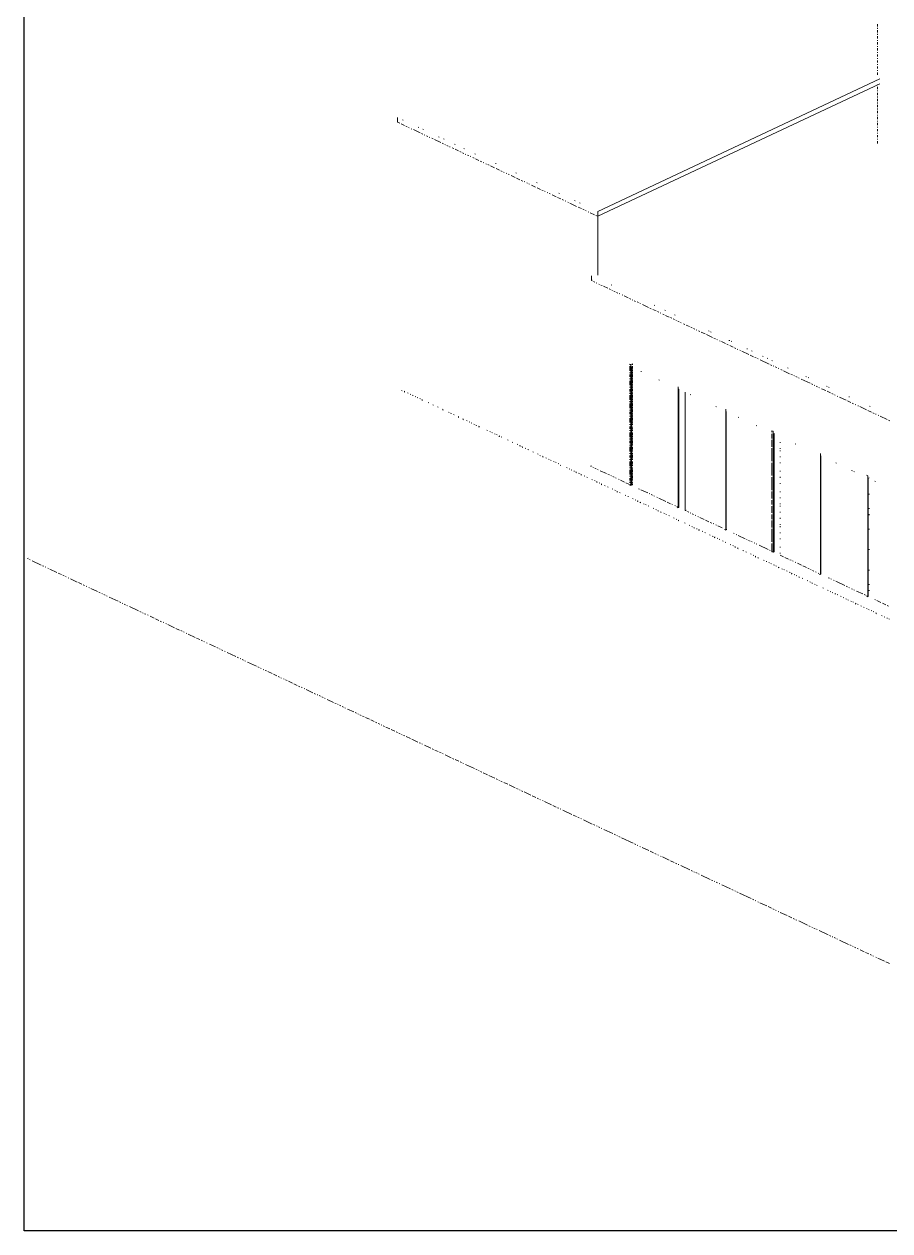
# Paper-space layout '03 3D Building and Roof' of a CAD drawing. Header units: millimetres. Extents: x 5 to 415, y 5 to 292.
# Drawn here: x 83.9 to 150.9, y 151 to 244.4 of the extents above; entities that cross this region are included whole.
import ezdxf

# ---------------------------------------------------------------- set-up
doc = ezdxf.new("R2010")
doc.units = ezdxf.units.MM
doc.layers.add('EXISTING', color=7, linetype='Continuous')
picture_1 = doc.add_image_def('image1.png', size_in_pixel=(1967, 1277))

# ---------------------------------------------------------------- blocks, each defined once
blk = doc.blocks.new('SHEET_03')
at = {"layer": 'EXISTING', "color": 250, "lineweight": 9}
for p, q in [((149.95, 244.209), (149.95, 244.384)), ((149.95, 244.034), (149.95, 244.092)), ((149.95, 243.742), (149.95, 243.917)), ((149.95, 243.567), (149.95, 243.625)), ((149.95, 243.275), (149.95, 243.45)), ((149.95, 243.1), (149.95, 243.158)), ((149.95, 242.808), (149.95, 242.983)), ((149.95, 242.633), (149.95, 242.691)), ((149.95, 242.341), (149.95, 242.516)), ((149.95, 242.166), (149.95, 242.224)), ((149.95, 241.874), (149.95, 242.049)), ((149.95, 241.699), (149.95, 241.757)), ((149.95, 241.407), (149.95, 241.582)), ((149.95, 241.232), (149.95, 241.29)), ((149.95, 240.94), (149.95, 241.115)), ((128.28, 229.888), (150.128, 240.145)), ((149.95, 240.765), (149.95, 240.823)), ((149.95, 240.473), (149.95, 240.648)), ((150.128, 239.77), (128.28, 229.513)), ((149.95, 239.655), (149.95, 239.714)), ((149.95, 239.364), (149.95, 239.539)), ((149.95, 239.188), (149.95, 239.247)), ((149.95, 238.897), (149.95, 239.072)), ((149.95, 238.721), (149.95, 238.78)), ((149.95, 238.429), (149.95, 238.605)), ((149.95, 238.254), (149.95, 238.313)), ((149.95, 237.962), (149.95, 238.138)), ((149.95, 237.787), (149.95, 237.846)), ((149.95, 237.495), (149.95, 237.671)), ((149.95, 237.32), (149.95, 237.379)), ((149.95, 237.028), (149.95, 237.204)), ((112.777, 236.791), (112.777, 237.166)), ((112.936, 236.716), (112.777, 236.791)), ((113.306, 236.542), (113.042, 236.667)), ((113.148, 236.992), (113.201, 236.967)), ((113.518, 236.443), (113.412, 236.493)), ((113.677, 236.369), (113.624, 236.393)), ((113.888, 236.269), (113.835, 236.294)), ((114.365, 236.42), (114.417, 236.395)), ((149.95, 236.853), (149.95, 236.912)), ((149.95, 236.561), (149.95, 236.737)), ((149.95, 236.386), (149.95, 236.445)), ((149.95, 236.094), (149.95, 236.27)), ((114.523, 235.971), (113.994, 236.22)), ((114.735, 235.872), (114.629, 235.921)), ((114.735, 236.246), (114.788, 236.222)), ((114.894, 235.797), (114.841, 235.822)), ((115.105, 235.698), (114.999, 235.748)), ((115.264, 235.623), (115.211, 235.648)), ((115.529, 235.499), (115.423, 235.549)), ((116.111, 235.226), (115.634, 235.45)), ((115.952, 235.675), (116.005, 235.65)), ((116.322, 235.501), (116.375, 235.476)), ((149.95, 235.919), (149.95, 235.978)), ((149.95, 235.627), (149.95, 235.803)), ((149.95, 235.452), (149.95, 235.511)), ((149.95, 235.16), (149.95, 235.336)), ((116.322, 235.127), (116.216, 235.176)), ((116.481, 235.052), (116.428, 235.077)), ((116.693, 234.953), (116.587, 235.002)), ((116.851, 234.878), (116.798, 234.903)), ((117.116, 234.754), (117.01, 234.804)), ((117.169, 235.104), (117.222, 235.079)), ((117.486, 234.58), (117.222, 234.704)), ((117.698, 234.481), (117.592, 234.53)), ((117.909, 234.381), (117.804, 234.431)), ((117.909, 234.756), (117.962, 234.731)), ((118.068, 234.307), (118.015, 234.332)), ((118.28, 234.208), (118.174, 234.257)), ((118.439, 234.133), (118.386, 234.158)), ((118.703, 234.009), (118.597, 234.059)), ((118.756, 234.359), (118.809, 234.334)), ((119.073, 233.835), (118.809, 233.959)), ((119.285, 233.736), (119.179, 233.785)), ((119.444, 233.661), (119.391, 233.686)), ((119.655, 233.562), (119.603, 233.587)), ((119.867, 233.462), (119.761, 233.512)), ((120.343, 233.613), (120.396, 233.589)), ((120.29, 233.264), (119.973, 233.413)), ((120.661, 233.09), (120.396, 233.214)), ((120.872, 232.99), (120.767, 233.04)), ((121.031, 232.916), (120.978, 232.941)), ((121.243, 232.817), (121.19, 232.841)), ((121.401, 232.742), (121.349, 232.767)), ((121.878, 232.518), (121.56, 232.668)), ((121.931, 232.868), (121.983, 232.843)), ((122.248, 232.345), (121.983, 232.469)), ((122.46, 232.245), (122.354, 232.295)), ((122.618, 232.171), (122.565, 232.196)), ((122.83, 232.071), (122.777, 232.096)), ((122.989, 231.997), (122.936, 232.022)), ((123.465, 231.773), (123.147, 231.922)), ((123.518, 232.123), (123.571, 232.098)), ((123.835, 231.599), (123.571, 231.724)), ((124.047, 231.5), (123.941, 231.55)), ((124.206, 231.426), (124.153, 231.45)), ((124.417, 231.326), (124.364, 231.351)), ((124.576, 231.252), (124.523, 231.277)), ((125.052, 231.028), (124.735, 231.177)), ((125.423, 230.854), (125.158, 230.978)), ((125.264, 231.303), (125.317, 231.279)), ((125.634, 230.755), (125.528, 230.805)), ((125.793, 230.68), (125.74, 230.705)), ((126.481, 230.732), (126.534, 230.707)), ((126.005, 230.581), (125.952, 230.606)), ((126.639, 230.283), (126.11, 230.531)), ((127.01, 230.109), (126.745, 230.233)), ((126.851, 230.558), (126.904, 230.533)), ((127.221, 230.01), (127.116, 230.059)), ((127.38, 229.935), (127.327, 229.96)), ((127.592, 229.836), (127.539, 229.861)), ((128.015, 229.637), (127.698, 229.786)), ((128.28, 229.888), (128.28, 229.513)), ((128.28, 229.513), (128.121, 229.587)), ((128.28, 229.572), (128.28, 224.953)), ((127.78, 224.544), (127.78, 224.919)), ((127.78, 224.544), (127.832, 224.569)), ((127.832, 224.519), (127.78, 224.544)), ((128.043, 224.42), (127.938, 224.47)), ((128.202, 224.346), (128.149, 224.371)), ((128.413, 224.247), (128.36, 224.272)), ((128.624, 224.148), (128.518, 224.197)), ((129.31, 224.2), (129.362, 224.176)), ((129.046, 223.95), (128.729, 224.098)), ((129.257, 223.851), (129.151, 223.9)), ((129.415, 223.776), (129.362, 223.801)), ((129.626, 223.677), (129.521, 223.727)), ((129.837, 223.578), (129.732, 223.628)), ((129.995, 223.504), (129.943, 223.529)), ((130.207, 223.405), (130.154, 223.429)), ((130.629, 223.207), (130.312, 223.355)), ((130.84, 223.107), (130.734, 223.157)), ((130.998, 223.033), (130.945, 223.058)), ((131.209, 222.934), (131.103, 222.984)), ((131.42, 222.835), (131.314, 222.885)), ((131.578, 222.761), (131.526, 222.785)), ((132.211, 222.463), (131.737, 222.686)), ((132.422, 222.364), (132.317, 222.414)), ((132.792, 222.191), (132.528, 222.315)), ((132.633, 222.64), (132.686, 222.615)), ((133.003, 222.092), (132.897, 222.141)), ((133.161, 222.018), (133.108, 222.042)), ((133.425, 221.894), (133.319, 221.943)), ((133.478, 222.244), (133.53, 222.219)), ((133.794, 221.72), (133.53, 221.844)), ((134.005, 221.621), (133.9, 221.671)), ((134.216, 221.522), (134.111, 221.572)), ((134.216, 221.897), (134.269, 221.872)), ((134.375, 221.448), (134.322, 221.473)), ((134.586, 221.349), (134.48, 221.398)), ((134.744, 221.275), (134.691, 221.299)), ((135.008, 221.151), (134.902, 221.2)), ((135.377, 220.977), (135.113, 221.101)), ((135.588, 220.878), (135.482, 220.928)), ((135.799, 220.779), (135.694, 220.829)), ((135.957, 220.705), (135.905, 220.73)), ((136.168, 220.606), (136.063, 220.655)), ((136.59, 220.408), (136.274, 220.556)), ((136.854, 220.658), (136.907, 220.634)), ((137.013, 220.584), (137.065, 220.559)), ((137.171, 220.135), (136.696, 220.358)), ((137.382, 220.036), (137.276, 220.086)), ((137.54, 219.962), (137.487, 219.987)), ((137.751, 219.863), (137.698, 219.888)), ((138.173, 219.665), (137.857, 219.813)), ((138.384, 219.566), (138.279, 219.615)), ((138.437, 219.915), (138.49, 219.891)), ((138.754, 219.392), (138.49, 219.516)), ((138.595, 219.841), (138.648, 219.816)), ((138.965, 219.293), (138.859, 219.343)), ((139.123, 219.219), (139.07, 219.244)), ((139.334, 219.12), (139.281, 219.144)), ((139.967, 218.822), (139.439, 219.07)), ((139.809, 219.271), (139.862, 219.247)), ((140.336, 218.649), (140.073, 218.773)), ((140.178, 219.098), (140.231, 219.073)), ((140.547, 218.55), (140.442, 218.6)), ((141.022, 218.702), (141.075, 218.677)), ((141.392, 218.528), (141.444, 218.504)), ((130.755, 218.084), (130.847, 218.041)), ((130.755, 218.026), (130.755, 218.084)), ((130.755, 217.554), (130.755, 217.908)), ((130.847, 218.041), (130.955, 218.092)), ((130.847, 218.041), (130.847, 208.675)), ((130.888, 217.853), (130.947, 217.88)), ((130.888, 217.853), (130.888, 208.695)), ((130.947, 217.645), (130.947, 217.88)), ((130.955, 218.033), (130.955, 218.092)), ((130.955, 217.739), (130.955, 217.916)), ((130.955, 217.562), (130.955, 217.621)), ((140.706, 218.476), (140.653, 218.5)), ((141.55, 218.079), (140.864, 218.401)), ((141.761, 217.98), (141.655, 218.03)), ((141.761, 218.355), (141.814, 218.33)), ((141.919, 217.906), (141.866, 217.931)), ((142.13, 217.807), (142.025, 217.856)), ((142.288, 217.733), (142.236, 217.757)), ((142.552, 217.609), (142.447, 217.658)), ((142.974, 217.785), (143.027, 217.76)), ((130.755, 217.378), (130.755, 217.436)), ((130.755, 217.083), (130.755, 217.26)), ((130.755, 216.906), (130.755, 216.965)), ((130.755, 216.435), (130.755, 216.788)), ((130.947, 217.176), (130.947, 217.528)), ((130.947, 216.53), (130.947, 217.058)), ((130.955, 217.385), (130.955, 217.444)), ((130.955, 217.091), (130.955, 217.268)), ((130.955, 216.914), (130.955, 216.973)), ((130.955, 216.62), (130.955, 216.796)), ((131.603, 217.517), (131.657, 217.492)), ((132.999, 216.862), (133.053, 216.837)), ((143.133, 217.336), (142.658, 217.559)), ((143.344, 217.237), (143.238, 217.287)), ((143.502, 217.163), (143.449, 217.188)), ((143.713, 217.064), (143.607, 217.113)), ((143.871, 216.99), (143.819, 217.014)), ((144.715, 216.593), (144.03, 216.915)), ((144.399, 217.116), (144.452, 217.092)), ((144.557, 217.042), (144.61, 217.017)), ((113.13, 216.004), (113.077, 216.029)), ((113.33, 215.952), (113.277, 215.976)), ((113.341, 215.905), (113.288, 215.93)), ((113.595, 215.827), (113.542, 215.852)), ((113.807, 215.728), (113.754, 215.752)), ((130.755, 216.258), (130.755, 216.317)), ((130.755, 215.964), (130.755, 216.14)), ((130.755, 215.787), (130.755, 215.846)), ((130.947, 216.06), (130.947, 216.413)), ((130.947, 214.945), (130.947, 215.943)), ((130.955, 216.443), (130.955, 216.502)), ((130.955, 216.266), (130.955, 216.325)), ((130.955, 215.972), (130.955, 216.148)), ((130.955, 215.795), (130.955, 215.854)), ((134.502, 216.156), (134.556, 216.131)), ((134.514, 216.32), (134.514, 206.953)), ((134.556, 216.131), (134.556, 206.973)), ((135.056, 206.738), (135.056, 215.896)), ((144.926, 216.494), (144.821, 216.544)), ((145.085, 216.42), (145.032, 216.445)), ((145.296, 216.321), (145.19, 216.37)), ((145.454, 216.246), (145.401, 216.271)), ((145.929, 216.024), (145.612, 216.172)), ((145.982, 216.373), (146.034, 216.349)), ((146.298, 215.85), (146.034, 215.974)), ((146.14, 216.299), (146.193, 216.274)), ((146.509, 215.751), (146.404, 215.801)), ((113.967, 215.653), (113.914, 215.678)), ((114.179, 215.553), (114.126, 215.578)), ((114.338, 215.479), (114.285, 215.504)), ((114.55, 215.379), (114.497, 215.404)), ((114.709, 215.304), (114.656, 215.329)), ((114.713, 215.261), (114.66, 215.286)), ((115.186, 215.08), (115.133, 215.105)), ((115.557, 214.906), (115.504, 214.931)), ((130.755, 215.316), (130.755, 215.669)), ((130.755, 215.139), (130.755, 215.198)), ((130.755, 214.668), (130.755, 215.021)), ((130.947, 214.475), (130.947, 214.827)), ((130.955, 215.5), (130.955, 215.677)), ((130.955, 215.324), (130.955, 215.383)), ((130.955, 215.147), (130.955, 215.206)), ((130.955, 214.852), (130.955, 215.029)), ((135.431, 215.72), (135.485, 215.695)), ((146.668, 215.677), (146.615, 215.702)), ((146.879, 215.578), (146.826, 215.602)), ((147.512, 215.28), (146.984, 215.528)), ((147.881, 215.107), (147.617, 215.231)), ((147.723, 215.556), (147.776, 215.531)), ((148.092, 215.008), (147.987, 215.058)), ((148.25, 214.934), (148.198, 214.958)), ((148.461, 214.835), (148.409, 214.859)), ((149.306, 214.813), (149.358, 214.788)), ((115.928, 214.732), (115.875, 214.757)), ((116.296, 214.518), (116.243, 214.543)), ((116.299, 214.558), (116.246, 214.583)), ((116.776, 214.334), (116.723, 214.359)), ((116.935, 214.259), (116.882, 214.284)), ((117.147, 214.16), (117.094, 214.185)), ((117.509, 213.948), (117.457, 213.973)), ((117.518, 213.985), (117.465, 214.01)), ((130.755, 214.491), (130.755, 214.55)), ((130.755, 214.197), (130.755, 214.373)), ((130.755, 214.02), (130.755, 214.079)), ((130.755, 213.549), (130.755, 213.902)), ((130.947, 213.36), (130.947, 214.358)), ((130.955, 214.676), (130.955, 214.735)), ((130.955, 214.381), (130.955, 214.558)), ((130.955, 214.204), (130.955, 214.263)), ((130.955, 214.028), (130.955, 214.087)), ((130.955, 213.733), (130.955, 213.91)), ((137.418, 214.788), (137.471, 214.762)), ((138.181, 214.598), (138.181, 205.232)), ((138.223, 214.41), (138.223, 205.251)), ((139.152, 213.973), (139.206, 213.948)), ((149.095, 214.537), (148.567, 214.785)), ((149.464, 214.364), (149.2, 214.488)), ((149.675, 214.265), (149.569, 214.314)), ((149.833, 214.191), (149.78, 214.215)), ((150.044, 214.092), (149.991, 214.116)), ((150.677, 213.794), (150.15, 214.042)), ((117.879, 213.775), (117.826, 213.799)), ((117.889, 213.811), (117.836, 213.836)), ((118.154, 213.687), (118.101, 213.712)), ((118.366, 213.587), (118.313, 213.612)), ((118.526, 213.513), (118.473, 213.537)), ((118.738, 213.413), (118.685, 213.438)), ((118.897, 213.338), (118.844, 213.363)), ((119.092, 213.205), (119.04, 213.23)), ((119.109, 213.239), (119.056, 213.264)), ((119.745, 212.94), (119.692, 212.965)), ((130.755, 213.372), (130.755, 213.431)), ((130.755, 213.077), (130.755, 213.254)), ((130.755, 212.901), (130.755, 212.959)), ((130.947, 212.89), (130.947, 213.242)), ((130.955, 213.556), (130.955, 213.615)), ((130.955, 213.38), (130.955, 213.439)), ((130.955, 213.085), (130.955, 213.144)), ((130.955, 212.908), (130.955, 212.967)), ((140.548, 213.318), (140.602, 213.293)), ((150.888, 213.695), (150.783, 213.745)), ((119.957, 212.841), (119.904, 212.866)), ((120.116, 212.766), (120.063, 212.791)), ((120.328, 212.666), (120.275, 212.691)), ((120.487, 212.592), (120.434, 212.617)), ((120.675, 212.462), (120.623, 212.486)), ((120.699, 212.492), (120.646, 212.517)), ((120.858, 212.418), (120.805, 212.442)), ((121.335, 212.194), (121.282, 212.218)), ((121.706, 212.019), (121.653, 212.044)), ((130.755, 212.429), (130.755, 212.783)), ((130.755, 212.253), (130.755, 212.311)), ((130.755, 211.958), (130.755, 212.135)), ((130.947, 211.775), (130.947, 212.773)), ((130.955, 212.614), (130.955, 212.791)), ((130.955, 212.437), (130.955, 212.496)), ((130.955, 212.26), (130.955, 212.319)), ((130.955, 211.966), (130.955, 212.143)), ((141.757, 212.92), (141.848, 212.876)), ((141.757, 212.802), (141.757, 212.92)), ((141.757, 212.33), (141.757, 212.684)), ((141.757, 211.682), (141.757, 212.213)), ((141.848, 212.876), (141.848, 203.51)), ((141.89, 212.688), (141.948, 212.715)), ((141.89, 212.688), (141.89, 203.53)), ((141.948, 203.557), (141.948, 212.715)), ((142.39, 211.983), (142.39, 212.042)), ((122.077, 211.845), (122.024, 211.87)), ((122.258, 211.719), (122.206, 211.743)), ((122.289, 211.746), (122.236, 211.77)), ((122.448, 211.671), (122.395, 211.696)), ((122.469, 211.619), (122.417, 211.644)), ((122.713, 211.546), (122.66, 211.571)), ((122.925, 211.447), (122.872, 211.472)), ((123.297, 211.273), (123.244, 211.298)), ((123.668, 211.099), (123.615, 211.123)), ((130.755, 211.781), (130.755, 211.84)), ((130.755, 211.31), (130.755, 211.663)), ((130.755, 211.133), (130.755, 211.192)), ((130.947, 211.305), (130.947, 211.657)), ((130.947, 210.659), (130.947, 211.188)), ((130.955, 211.789), (130.955, 211.848)), ((130.955, 211.495), (130.955, 211.671)), ((130.955, 211.318), (130.955, 211.377)), ((130.955, 211.141), (130.955, 211.2)), ((141.757, 210.563), (141.757, 211.565)), ((142.39, 211.514), (142.39, 211.573)), ((142.39, 211.338), (142.39, 211.396)), ((143.571, 211.899), (143.625, 211.873)), ((145.516, 211.155), (145.516, 201.788)), ((123.841, 210.975), (123.789, 211)), ((124.039, 210.924), (123.986, 210.949)), ((124.052, 210.876), (124, 210.901)), ((124.304, 210.8), (124.251, 210.825)), ((124.516, 210.7), (124.463, 210.725)), ((124.675, 210.626), (124.622, 210.651)), ((124.887, 210.526), (124.834, 210.551)), ((125.046, 210.451), (124.993, 210.476)), ((125.258, 210.352), (125.205, 210.377)), ((125.424, 210.232), (125.372, 210.257)), ((127.721, 210.181), (127.78, 210.209)), ((127.775, 210.156), (127.721, 210.181)), ((130.755, 210.839), (130.755, 211.015)), ((130.755, 210.662), (130.755, 210.721)), ((130.755, 210.191), (130.755, 210.544)), ((130.947, 210.19), (130.947, 210.542)), ((130.955, 210.847), (130.955, 211.023)), ((130.955, 210.67), (130.955, 210.729)), ((130.955, 210.375), (130.955, 210.552)), ((130.955, 210.199), (130.955, 210.257)), ((141.757, 209.444), (141.757, 210.445)), ((142.39, 210.868), (142.39, 210.927)), ((142.39, 210.398), (142.39, 210.457)), ((145.557, 210.966), (145.557, 201.808)), ((146.701, 210.429), (146.755, 210.404)), ((125.894, 210.053), (125.841, 210.078)), ((126.106, 209.954), (126.053, 209.979)), ((126.265, 209.879), (126.212, 209.904)), ((126.477, 209.779), (126.424, 209.804)), ((126.636, 209.705), (126.583, 209.73)), ((126.638, 209.662), (126.585, 209.687)), ((126.848, 209.605), (126.795, 209.63)), ((127.007, 209.531), (126.954, 209.555)), ((127.007, 209.489), (126.954, 209.514)), ((127.272, 209.406), (127.219, 209.431)), ((127.484, 209.307), (127.431, 209.332)), ((127.936, 210.081), (127.882, 210.106)), ((128.151, 209.98), (128.043, 210.03)), ((128.312, 209.904), (128.258, 209.929)), ((128.956, 209.602), (128.473, 209.829)), ((129.171, 209.501), (129.063, 209.551)), ((129.332, 209.425), (129.278, 209.451)), ((129.546, 209.325), (129.439, 209.375)), ((129.707, 209.249), (129.654, 209.274)), ((130.755, 210.014), (130.755, 210.073)), ((130.755, 209.543), (130.755, 209.896)), ((130.755, 209.366), (130.755, 209.425)), ((130.755, 209.071), (130.755, 209.248)), ((130.947, 209.074), (130.947, 210.072)), ((130.955, 210.022), (130.955, 210.081)), ((130.955, 209.727), (130.955, 209.904)), ((130.955, 209.551), (130.955, 209.609)), ((130.955, 209.256), (130.955, 209.433)), ((141.757, 208.325), (141.757, 209.326)), ((142.39, 209.753), (142.39, 209.811)), ((142.39, 209.283), (142.39, 209.342)), ((147.936, 209.849), (147.99, 209.824)), ((148.097, 209.774), (148.151, 209.749)), ((149.091, 209.476), (149.183, 209.433)), ((149.183, 209.433), (149.183, 200.067)), ((149.224, 209.245), (149.283, 209.272)), ((149.224, 209.245), (149.224, 200.086)), ((127.856, 209.132), (127.803, 209.157)), ((128.068, 209.033), (128.015, 209.058)), ((128.221, 208.919), (128.168, 208.944)), ((128.227, 208.958), (128.174, 208.983)), ((128.438, 208.859), (128.385, 208.884)), ((128.59, 208.746), (128.537, 208.771)), ((128.596, 208.785), (128.544, 208.809)), ((128.86, 208.661), (128.807, 208.686)), ((129.071, 208.562), (129.019, 208.586)), ((129.441, 208.388), (129.388, 208.413)), ((129.652, 208.289), (129.599, 208.314)), ((129.922, 209.148), (129.868, 209.173)), ((130.352, 208.947), (130.029, 209.098)), ((130.674, 208.795), (130.459, 208.896)), ((130.755, 208.895), (130.755, 208.954)), ((130.755, 208.718), (130.755, 208.777)), ((130.847, 208.675), (130.755, 208.718)), ((130.888, 208.695), (130.835, 208.72)), ((130.955, 208.726), (130.847, 208.675)), ((130.947, 208.722), (130.888, 208.695)), ((130.947, 208.722), (130.947, 208.957)), ((130.955, 209.079), (130.955, 209.138)), ((130.955, 208.903), (130.955, 208.961)), ((130.955, 208.726), (130.955, 208.785)), ((131.496, 208.409), (131.442, 208.435)), ((132.14, 208.107), (131.603, 208.359)), ((142.39, 208.813), (142.39, 208.872)), ((149.725, 209.01), (149.778, 208.985)), ((129.804, 208.176), (129.751, 208.201)), ((129.81, 208.215), (129.757, 208.24)), ((130.021, 208.116), (129.969, 208.14)), ((130.443, 207.917), (130.391, 207.942)), ((130.655, 207.818), (130.602, 207.843)), ((131.024, 207.645), (130.971, 207.67)), ((131.235, 207.546), (131.182, 207.571)), ((131.387, 207.433), (131.334, 207.458)), ((131.393, 207.471), (131.341, 207.496)), ((131.598, 207.334), (131.545, 207.359)), ((131.605, 207.372), (131.552, 207.397)), ((132.301, 208.031), (132.247, 208.057)), ((132.516, 207.931), (132.408, 207.981)), ((132.677, 207.855), (132.623, 207.88)), ((132.891, 207.754), (132.838, 207.779)), ((133.536, 207.452), (132.999, 207.704)), ((133.911, 207.275), (133.643, 207.401)), ((141.757, 207.677), (141.757, 208.207)), ((141.757, 207.205), (141.757, 207.559)), ((142.39, 208.167), (142.39, 208.226)), ((142.39, 207.698), (142.39, 207.757)), ((149.283, 207.98), (149.283, 208.039)), ((131.868, 207.248), (131.816, 207.273)), ((132.027, 207.174), (131.974, 207.199)), ((132.238, 207.075), (132.185, 207.1)), ((132.607, 206.902), (132.555, 206.926)), ((132.818, 206.802), (132.766, 206.827)), ((132.97, 206.69), (132.917, 206.715)), ((132.977, 206.728), (132.924, 206.753)), ((133.181, 206.591), (133.128, 206.615)), ((133.188, 206.629), (133.135, 206.654)), ((133.452, 206.505), (133.399, 206.53)), ((133.61, 206.431), (133.557, 206.456)), ((134.072, 207.2), (134.019, 207.225)), ((134.287, 207.099), (134.233, 207.124)), ((134.556, 206.973), (134.395, 207.048)), ((134.514, 206.953), (134.422, 206.996)), ((135.056, 206.738), (135.114, 206.765)), ((135.109, 206.713), (135.056, 206.738)), ((135.324, 206.612), (135.217, 206.662)), ((135.485, 206.536), (135.431, 206.562)), ((135.7, 206.436), (135.592, 206.486)), ((135.861, 206.36), (135.807, 206.385)), ((141.757, 206.557), (141.757, 207.088)), ((141.757, 206.086), (141.757, 206.44)), ((142.39, 207.228), (142.39, 207.287)), ((142.39, 207.052), (142.39, 207.111)), ((142.39, 206.582), (142.39, 206.641)), ((149.283, 206.865), (149.283, 206.924)), ((149.283, 206.395), (149.283, 206.454)), ((133.821, 206.332), (133.768, 206.356)), ((134.191, 206.158), (134.138, 206.183)), ((134.402, 206.059), (134.349, 206.084)), ((134.553, 205.947), (134.5, 205.971)), ((134.56, 205.985), (134.507, 206.01)), ((135.035, 205.762), (134.982, 205.787)), ((135.405, 205.588), (135.352, 205.613)), ((135.616, 205.489), (135.563, 205.514)), ((136.076, 206.259), (136.022, 206.284)), ((136.505, 206.058), (136.183, 206.209)), ((136.881, 205.881), (136.612, 206.007)), ((137.096, 205.78), (136.988, 205.831)), ((137.257, 205.705), (137.203, 205.73)), ((137.471, 205.604), (137.418, 205.629)), ((137.901, 205.402), (137.579, 205.554)), ((141.757, 205.438), (141.757, 205.968)), ((142.39, 206.113), (142.39, 206.171)), ((142.39, 205.643), (142.39, 205.702)), ((142.39, 205.467), (142.39, 205.526)), ((135.766, 205.377), (135.714, 205.402)), ((135.774, 205.415), (135.721, 205.44)), ((135.985, 205.316), (135.932, 205.341)), ((136.136, 205.203), (136.083, 205.228)), ((136.143, 205.241), (136.091, 205.266)), ((136.407, 205.118), (136.355, 205.142)), ((136.618, 205.018), (136.566, 205.043)), ((136.988, 204.845), (136.935, 204.87)), ((137.199, 204.746), (137.146, 204.771)), ((137.349, 204.634), (137.297, 204.658)), ((137.357, 204.672), (137.305, 204.696)), ((137.568, 204.572), (137.516, 204.597)), ((137.727, 204.498), (137.674, 204.523)), ((138.181, 205.232), (138.089, 205.275)), ((138.223, 205.251), (138.169, 205.276)), ((138.281, 205.279), (138.223, 205.251)), ((138.83, 204.966), (138.777, 204.991)), ((139.045, 204.865), (138.991, 204.89)), ((139.689, 204.563), (139.152, 204.815)), ((141.757, 204.319), (141.757, 205.32)), ((142.39, 204.997), (142.39, 205.056)), ((142.39, 204.528), (142.39, 204.586)), ((149.283, 205.28), (149.283, 205.339)), ((137.991, 204.374), (137.938, 204.399)), ((138.202, 204.275), (138.149, 204.3)), ((138.571, 204.102), (138.518, 204.127)), ((138.782, 204.003), (138.729, 204.027)), ((138.932, 203.891), (138.88, 203.915)), ((138.941, 203.928), (138.888, 203.953)), ((139.143, 203.791), (139.091, 203.816)), ((139.152, 203.829), (139.099, 203.854)), ((139.574, 203.631), (139.521, 203.656)), ((139.85, 204.487), (139.796, 204.512)), ((140.065, 204.386), (139.958, 204.437)), ((140.226, 204.311), (140.172, 204.336)), ((140.441, 204.21), (140.387, 204.235)), ((140.602, 204.134), (140.548, 204.16)), ((141.461, 203.731), (140.763, 204.059)), ((141.622, 203.656), (141.568, 203.681)), ((141.757, 203.553), (141.757, 204.201)), ((142.39, 203.882), (142.39, 203.941)), ((149.283, 203.695), (149.283, 203.753)), ((84.159, 203.047), (84.106, 203.022)), ((84.106, 203.022), (84.159, 202.998)), ((84.265, 202.948), (84.317, 202.923)), ((84.476, 202.849), (85.162, 202.527)), ((139.785, 203.532), (139.732, 203.557)), ((140.154, 203.358), (140.102, 203.383)), ((140.366, 203.259), (140.313, 203.284)), ((140.515, 203.147), (140.463, 203.172)), ((140.524, 203.185), (140.471, 203.21)), ((140.726, 203.048), (140.674, 203.073)), ((140.735, 203.086), (140.682, 203.111)), ((141.157, 202.888), (141.104, 202.912)), ((141.368, 202.789), (141.316, 202.813)), ((141.579, 202.689), (141.527, 202.714)), ((141.848, 203.51), (141.757, 203.553)), ((141.89, 203.53), (141.783, 203.58)), ((141.948, 203.557), (141.89, 203.53)), ((142.39, 203.412), (142.39, 203.471)), ((142.658, 203.169), (142.39, 203.295)), ((143.034, 202.992), (142.766, 203.118)), ((143.249, 202.892), (143.142, 202.942)), ((143.41, 202.816), (143.356, 202.841)), ((143.625, 202.715), (143.571, 202.74)), ((144.054, 202.514), (143.732, 202.665)), ((85.267, 202.477), (85.373, 202.428)), ((85.478, 202.378), (85.531, 202.354)), ((85.689, 202.279), (85.742, 202.254)), ((85.848, 202.205), (86.375, 201.957)), ((86.481, 201.908), (86.745, 201.784)), ((86.85, 201.734), (86.956, 201.685)), ((141.738, 202.615), (141.685, 202.64)), ((141.949, 202.516), (141.896, 202.541)), ((142.107, 202.442), (142.054, 202.466)), ((142.309, 202.305), (142.257, 202.33)), ((142.318, 202.343), (142.266, 202.367)), ((142.582, 202.219), (142.529, 202.243)), ((142.741, 202.144), (142.688, 202.169)), ((142.952, 202.045), (142.899, 202.07)), ((143.163, 201.946), (143.11, 201.971)), ((143.312, 201.834), (143.259, 201.859)), ((143.321, 201.872), (143.268, 201.897)), ((143.532, 201.773), (143.479, 201.797)), ((143.691, 201.698), (143.638, 201.723)), ((144.43, 202.337), (144.162, 202.463)), ((144.645, 202.236), (144.537, 202.287)), ((144.806, 202.161), (144.752, 202.186)), ((145.02, 202.06), (144.913, 202.11)), ((145.181, 201.984), (145.128, 202.01)), ((145.396, 201.884), (145.343, 201.909)), ((145.516, 201.788), (145.424, 201.831)), ((145.557, 201.808), (145.504, 201.833)), ((149.283, 202.11), (149.283, 202.168)), ((87.061, 201.635), (87.114, 201.61)), ((87.272, 201.536), (87.325, 201.511)), ((87.431, 201.462), (87.958, 201.214)), ((88.064, 201.164), (88.328, 201.041)), ((88.433, 200.991), (88.539, 200.942)), ((88.644, 200.892), (88.697, 200.867)), ((88.855, 200.793), (88.908, 200.768)), ((143.892, 201.562), (143.84, 201.587)), ((143.902, 201.599), (143.849, 201.624)), ((144.166, 201.475), (144.113, 201.5)), ((144.535, 201.302), (144.482, 201.327)), ((144.746, 201.203), (144.693, 201.228)), ((144.895, 201.091), (144.842, 201.116)), ((144.904, 201.128), (144.852, 201.153)), ((145.116, 201.029), (145.063, 201.054)), ((145.274, 200.955), (145.221, 200.98)), ((146.218, 201.498), (146.111, 201.548)), ((146.379, 201.422), (146.326, 201.447)), ((146.594, 201.321), (146.54, 201.346)), ((147.399, 200.943), (146.701, 201.271)), ((147.614, 200.842), (147.507, 200.893)), ((147.775, 200.767), (147.721, 200.792)), ((149.283, 200.994), (149.283, 201.053)), ((89.014, 200.719), (89.541, 200.471)), ((89.647, 200.421), (89.752, 200.372)), ((89.858, 200.322), (89.911, 200.297)), ((90.016, 200.248), (90.122, 200.198)), ((90.227, 200.149), (90.28, 200.124)), ((90.438, 200.05), (91.124, 199.728)), ((145.749, 200.732), (145.696, 200.757)), ((146.118, 200.559), (146.065, 200.583)), ((146.329, 200.459), (146.277, 200.484)), ((146.488, 200.385), (146.435, 200.41)), ((146.699, 200.286), (146.646, 200.311)), ((146.857, 200.212), (146.804, 200.236)), ((147.121, 200.088), (147.068, 200.113)), ((147.332, 199.989), (147.279, 200.013)), ((147.543, 199.89), (147.49, 199.914)), ((147.99, 200.666), (147.936, 200.691)), ((148.151, 200.59), (148.097, 200.615)), ((148.795, 200.288), (148.312, 200.515)), ((149.01, 200.187), (148.902, 200.237)), ((149.183, 200.067), (149.091, 200.11)), ((149.224, 200.086), (149.117, 200.137)), ((149.283, 200.525), (149.283, 200.583)), ((149.778, 199.826), (149.725, 199.851)), ((91.23, 199.678), (91.335, 199.629)), ((91.441, 199.579), (91.494, 199.554)), ((91.599, 199.505), (91.705, 199.455)), ((91.81, 199.406), (91.863, 199.381)), ((92.021, 199.307), (92.707, 198.985)), ((92.813, 198.935), (92.918, 198.885)), ((147.702, 199.815), (147.649, 199.84)), ((147.913, 199.716), (147.86, 199.741)), ((148.071, 199.642), (148.018, 199.667)), ((148.272, 199.506), (148.219, 199.531)), ((148.282, 199.543), (148.229, 199.567)), ((148.44, 199.468), (148.388, 199.493)), ((148.704, 199.344), (148.652, 199.369)), ((148.915, 199.245), (148.863, 199.27)), ((149.127, 199.146), (149.074, 199.171)), ((149.285, 199.072), (149.232, 199.097)), ((149.496, 198.973), (149.443, 198.998)), ((149.654, 198.898), (149.602, 198.923)), ((150.208, 199.625), (149.886, 199.776)), ((150.583, 199.448), (150.315, 199.574)), ((150.798, 199.347), (150.691, 199.398)), ((93.024, 198.836), (93.076, 198.811)), ((93.182, 198.762), (93.288, 198.712)), ((93.393, 198.663), (93.446, 198.638)), ((93.604, 198.563), (93.921, 198.415)), ((94.026, 198.365), (94.29, 198.241)), ((94.396, 198.192), (94.501, 198.142)), ((94.607, 198.093), (94.659, 198.068)), ((94.818, 197.994), (94.871, 197.969)), ((149.855, 198.763), (149.802, 198.788)), ((149.865, 198.799), (149.813, 198.824)), ((150.288, 198.601), (150.235, 198.626)), ((150.499, 198.502), (150.446, 198.527)), ((150.71, 198.403), (150.657, 198.428)), ((150.868, 198.329), (150.815, 198.353)), ((94.976, 197.919), (95.504, 197.672)), ((95.609, 197.622), (95.873, 197.498)), ((95.979, 197.449), (96.084, 197.399)), ((96.19, 197.35), (96.242, 197.325)), ((96.401, 197.251), (96.454, 197.226)), ((96.559, 197.176), (97.087, 196.928)), ((97.192, 196.879), (97.456, 196.755)), ((97.562, 196.706), (97.667, 196.656)), ((97.773, 196.606), (97.825, 196.582)), ((97.984, 196.507), (98.036, 196.483)), ((98.195, 196.408), (98.67, 196.185)), ((98.775, 196.136), (98.881, 196.086)), ((98.986, 196.037), (99.039, 196.012)), ((99.145, 195.962), (99.25, 195.913)), ((99.356, 195.863), (99.408, 195.839)), ((99.567, 195.764), (100.253, 195.442)), ((100.358, 195.393), (100.464, 195.343)), ((100.569, 195.294), (100.622, 195.269)), ((100.728, 195.219), (100.833, 195.17)), ((100.939, 195.12), (100.991, 195.095)), ((101.15, 195.021), (101.836, 194.699)), ((101.941, 194.649), (102.047, 194.6)), ((102.152, 194.55), (102.205, 194.526)), ((102.363, 194.451), (102.416, 194.427)), ((102.522, 194.377), (102.627, 194.327)), ((102.733, 194.278), (103.049, 194.129)), ((103.155, 194.08), (103.419, 193.956)), ((103.524, 193.906), (103.63, 193.857)), ((103.735, 193.807), (103.788, 193.782)), ((103.946, 193.708), (103.999, 193.683)), ((104.105, 193.634), (104.21, 193.584)), ((104.316, 193.535), (104.632, 193.386)), ((104.738, 193.337), (105.002, 193.213)), ((105.107, 193.163), (105.213, 193.114)), ((105.318, 193.064), (105.371, 193.039)), ((105.529, 192.965), (105.582, 192.94)), ((105.688, 192.891), (106.215, 192.643)), ((106.321, 192.593), (106.426, 192.544)), ((106.532, 192.494), (106.585, 192.47)), ((106.69, 192.42), (106.796, 192.37)), ((106.901, 192.321), (107.007, 192.271)), ((107.112, 192.222), (107.165, 192.197)), ((107.323, 192.123), (107.798, 191.9)), ((107.904, 191.85), (108.009, 191.801)), ((108.115, 191.751), (108.167, 191.726)), ((108.273, 191.677), (108.379, 191.627)), ((108.484, 191.578), (108.59, 191.528)), ((108.695, 191.479), (108.748, 191.454)), ((108.906, 191.38), (109.381, 191.157)), ((109.487, 191.107), (109.592, 191.058)), ((109.698, 191.008), (109.75, 190.983)), ((109.856, 190.934), (109.962, 190.884)), ((110.067, 190.835), (110.173, 190.785)), ((110.278, 190.735), (110.595, 190.587)), ((110.7, 190.537), (110.964, 190.413)), ((111.07, 190.364), (111.175, 190.314)), ((111.281, 190.265), (111.386, 190.215)), ((111.492, 190.166), (111.545, 190.141)), ((111.65, 190.091), (111.756, 190.042)), ((111.861, 189.992), (112.178, 189.844)), ((112.283, 189.794), (112.547, 189.67)), ((112.653, 189.621), (112.758, 189.571)), ((112.864, 189.522), (112.969, 189.472)), ((113.075, 189.423), (113.127, 189.398)), ((113.233, 189.348), (113.339, 189.299)), ((113.444, 189.249), (113.761, 189.101)), ((113.866, 189.051), (114.341, 188.828)), ((114.447, 188.778), (114.552, 188.729)), ((114.658, 188.679), (114.71, 188.655)), ((114.869, 188.58), (115.344, 188.357)), ((115.449, 188.308), (115.555, 188.258)), ((115.66, 188.209), (115.924, 188.085)), ((116.03, 188.035), (116.135, 187.986)), ((116.241, 187.936), (116.293, 187.911)), ((116.452, 187.837), (116.927, 187.614)), ((117.032, 187.565), (117.138, 187.515)), ((117.243, 187.466), (117.507, 187.342)), ((117.613, 187.292), (117.718, 187.243)), ((117.824, 187.193), (117.876, 187.168)), ((118.035, 187.094), (118.721, 186.772)), ((118.826, 186.722), (118.932, 186.673)), ((119.037, 186.623), (119.09, 186.599)), ((119.196, 186.549), (119.301, 186.499)), ((119.407, 186.45), (119.723, 186.301)), ((119.829, 186.252), (120.304, 186.029)), ((120.409, 185.979), (120.515, 185.93)), ((120.62, 185.88), (120.673, 185.855)), ((120.779, 185.806), (120.884, 185.756)), ((120.99, 185.707), (121.306, 185.558)), ((121.412, 185.509), (121.887, 185.286)), ((121.992, 185.236), (122.098, 185.187)), ((122.203, 185.137), (122.256, 185.112)), ((122.361, 185.063), (122.467, 185.013)), ((122.573, 184.964), (123.1, 184.716)), ((123.206, 184.666), (123.47, 184.542)), ((123.575, 184.493), (123.681, 184.443)), ((123.786, 184.394), (123.839, 184.369)), ((123.997, 184.295), (124.05, 184.27)), ((124.156, 184.22), (124.683, 183.973)), ((124.789, 183.923), (125.053, 183.799)), ((125.158, 183.75), (125.264, 183.7)), ((125.369, 183.651), (125.422, 183.626)), ((125.58, 183.552), (126.266, 183.23)), ((126.372, 183.18), (126.636, 183.056)), ((126.741, 183.007), (126.847, 182.957)), ((126.952, 182.908), (127.005, 182.883)), ((127.163, 182.808), (127.849, 182.486)), ((127.955, 182.437), (128.06, 182.387)), ((128.166, 182.338), (128.218, 182.313)), ((128.324, 182.263), (128.43, 182.214)), ((128.535, 182.164), (128.588, 182.14)), ((128.746, 182.065), (129.432, 181.743)), ((129.538, 181.694), (129.643, 181.644)), ((129.749, 181.595), (129.801, 181.57)), ((129.907, 181.52), (130.013, 181.471)), ((130.118, 181.421), (131.015, 181)), ((131.121, 180.951), (131.226, 180.901)), ((131.332, 180.851), (131.384, 180.827)), ((131.543, 180.752), (131.595, 180.728)), ((131.701, 180.678), (132.229, 180.43)), ((132.334, 180.381), (132.598, 180.257)), ((132.704, 180.207), (132.809, 180.158)), ((132.915, 180.108), (132.967, 180.084)), ((133.126, 180.009), (133.178, 179.984)), ((133.284, 179.935), (133.812, 179.687)), ((133.917, 179.638), (134.181, 179.514)), ((134.287, 179.464), (134.392, 179.415)), ((134.498, 179.365), (134.55, 179.34)), ((134.709, 179.266), (135.395, 178.944)), ((135.5, 178.894), (135.606, 178.845)), ((135.711, 178.795), (135.764, 178.771)), ((135.87, 178.721), (135.975, 178.672)), ((136.081, 178.622), (136.133, 178.597)), ((136.292, 178.523), (136.978, 178.201)), ((137.083, 178.151), (137.189, 178.102)), ((137.294, 178.052), (137.347, 178.027)), ((137.452, 177.978), (137.558, 177.928)), ((137.664, 177.879), (137.716, 177.854)), ((137.875, 177.78), (138.561, 177.458)), ((138.666, 177.408), (138.772, 177.359)), ((138.877, 177.309), (138.93, 177.284)), ((139.035, 177.235), (139.141, 177.185)), ((139.247, 177.136), (140.144, 176.715)), ((140.249, 176.665), (140.355, 176.615)), ((140.46, 176.566), (140.513, 176.541)), ((140.671, 176.467), (140.724, 176.442)), ((140.829, 176.392), (141.357, 176.145)), ((141.463, 176.095), (141.727, 175.971)), ((141.832, 175.922), (141.938, 175.872)), ((142.043, 175.823), (142.096, 175.798)), ((142.254, 175.724), (142.307, 175.699)), ((142.412, 175.649), (142.94, 175.402)), ((143.046, 175.352), (143.309, 175.228)), ((143.415, 175.179), (143.521, 175.129)), ((143.626, 175.08), (143.679, 175.055)), ((143.837, 174.98), (144.523, 174.658)), ((144.629, 174.609), (144.734, 174.559)), ((144.84, 174.51), (144.892, 174.485)), ((144.998, 174.435), (145.104, 174.386)), ((145.209, 174.336), (145.262, 174.312)), ((145.42, 174.237), (146.106, 173.915)), ((146.212, 173.866), (146.317, 173.816)), ((146.423, 173.767), (146.475, 173.742)), ((146.581, 173.692), (146.686, 173.643)), ((146.792, 173.593), (146.845, 173.568)), ((147.003, 173.494), (147.689, 173.172)), ((147.795, 173.123), (147.9, 173.073)), ((148.006, 173.023), (148.058, 172.999)), ((148.164, 172.949), (148.269, 172.9)), ((148.375, 172.85), (148.428, 172.825)), ((148.586, 172.751), (148.903, 172.602)), ((149.008, 172.553), (149.272, 172.429)), ((149.378, 172.379), (149.483, 172.33)), ((149.589, 172.28), (149.641, 172.256)), ((149.8, 172.181), (149.852, 172.156)), ((149.958, 172.107), (150.486, 171.859)), ((150.591, 171.81), (150.855, 171.686))]:
    blk.add_line(p, q, dxfattribs=at)
image = blk.add_image(picture_1, insert=(83.85, 151), size_in_units=(183.299, 119))

psp = doc.layouts.new('03 3D Building and Roof')

# ---------------------------------------------------------------- block references
psp.add_blockref('SHEET_03', (0, 0))

doc.saveas('drawing.dxf')
